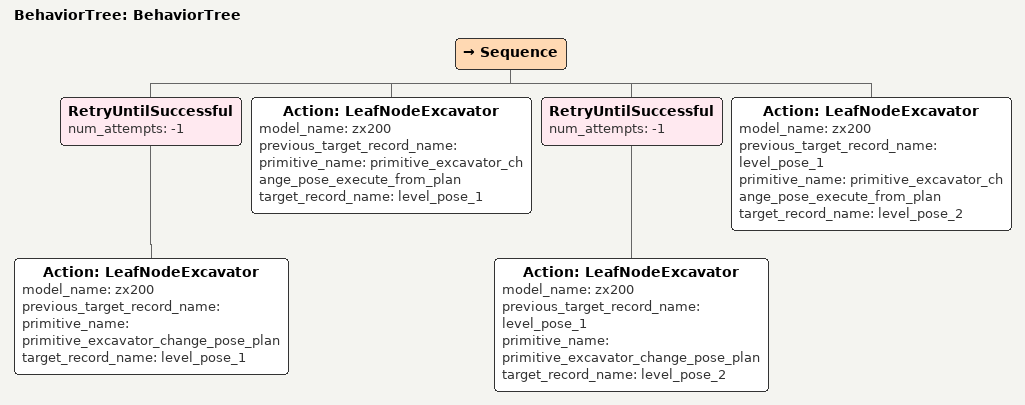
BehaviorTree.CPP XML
<?xml version="1.0"?>
<root main_tree_to_execute="BehaviorTree">
    <BehaviorTree ID="BehaviorTree">
        <Sequence>
            <RetryUntilSuccessful num_attempts="-1">
                <Action ID="LeafNodeExcavator" model_name="zx200" previous_target_record_name="" primitive_name="primitive_excavator_change_pose_plan" target_record_name="level_pose_1"/>
            </RetryUntilSuccessful>
            <Action ID="LeafNodeExcavator" model_name="zx200" previous_target_record_name="" primitive_name="primitive_excavator_change_pose_execute_from_plan" target_record_name="level_pose_1"/>
            <RetryUntilSuccessful num_attempts="-1">
                <Action ID="LeafNodeExcavator" model_name="zx200" previous_target_record_name="level_pose_1" primitive_name="primitive_excavator_change_pose_plan" target_record_name="level_pose_2"/>
            </RetryUntilSuccessful>
            <Action ID="LeafNodeExcavator" model_name="zx200" previous_target_record_name="level_pose_1" primitive_name="primitive_excavator_change_pose_execute_from_plan" target_record_name="level_pose_2"/>
        </Sequence>
    </BehaviorTree>
</root>
